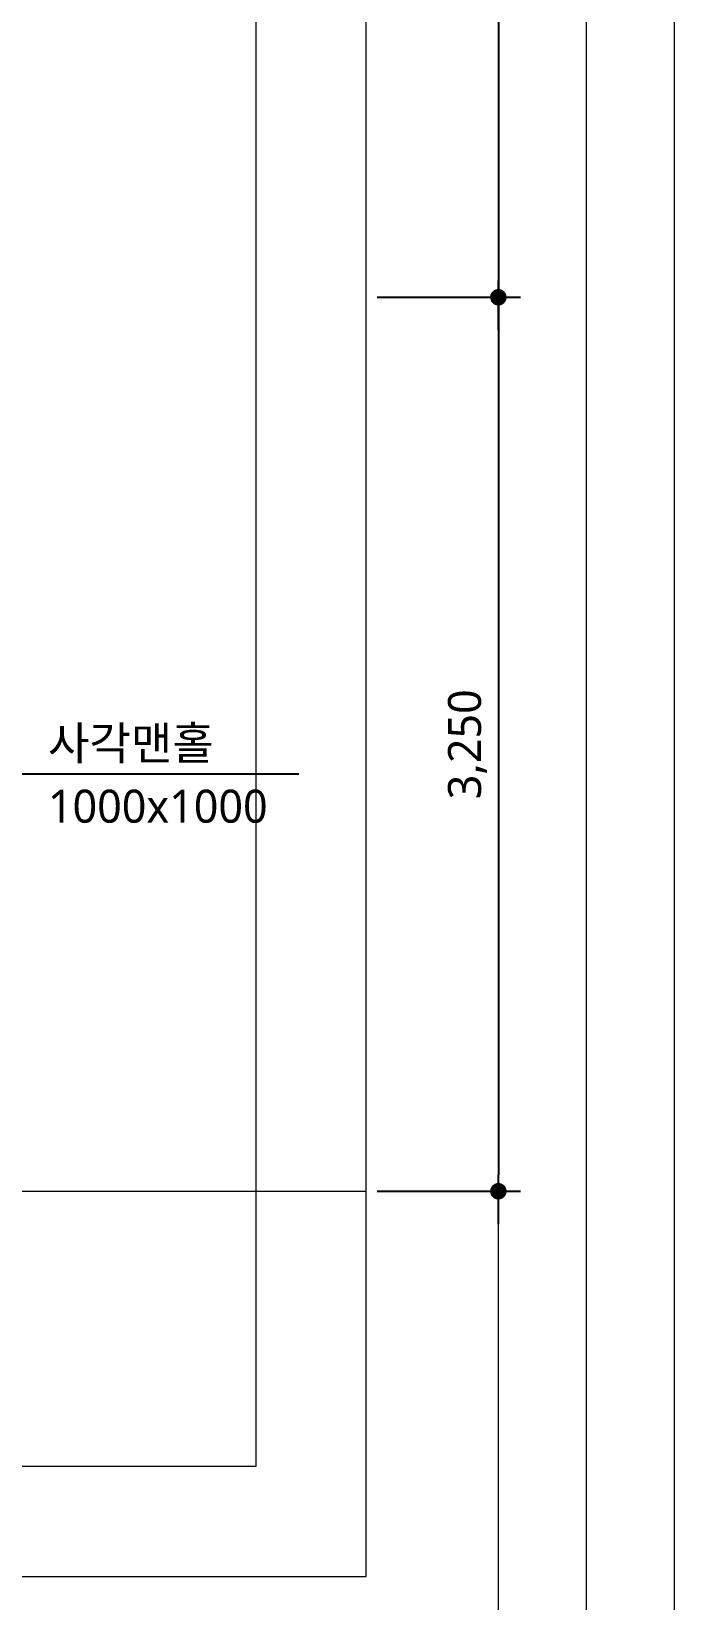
# Model space of a CAD drawing. Header units: millimetres. Extents: x 169673 to 334584, y 156879 to 224061.
# Drawn here: x 279469 to 281805, y 160372 to 166077 of the extents above; entities that cross this region are included whole.
import ezdxf

# ---------------------------------------------------------------- set-up
doc = ezdxf.new("R2010")
doc.units = ezdxf.units.MM
doc.header["$LTSCALE"] = 40
doc.header["$MEASUREMENT"] = 0
doc.linetypes.add('CEN', pattern=[62, 60, -1, 0, -1])
doc.layers.get('0').update_dxf_attribs({"linetype": 'CONTINUOUS'})
doc.layers.add('A-AXIS-LINE', color=1, linetype='CEN', lineweight=15)
doc.layers.add('A-MKXS-TEXT1', color=3, linetype='CONTINUOUS', lineweight=25)
doc.layers.add('A-DIMS', color=7, linetype='CONTINUOUS')
doc.layers.add('A-MKXS-LEAD', color=7, linetype='CONTINUOUS')
doc.layers.add('A-XXXX-NPLT', color=144, linetype='CONTINUOUS', lineweight=15, plot=False)
doc.styles.add('HY울릉도L', font='')
doc.styles.add('굴림', font='')
doc.styles.add('맑은고딕', font='malgun.ttf')
doc.styles.get('HY울릉도L').set_extended_font_data('HYwulM')
doc.styles.get('굴림').set_extended_font_data('GulimChe')
doc.dimstyles.new('CDIM', dxfattribs={"dimtxt": 3, "dimasz": 1.5, "dimexe": 2, "dimexo": 1, "dimgap": 1, "dimtad": 1, "dimdec": 0, "dimrnd": 0.5, "dimzin": 0, "dimdsep": 32, "dimlunit": 6, "dimtxsty": 'HY울릉도L', "dimblk1": '_CIDOT', "dimblk2": '_CIDOT', "dimsah": 1, "dimcen": 5.5, "dimclrd": 2, "dimclre": 2, "dimclrt": 7, "dimadec": 0, "dimazin": 0, "dimtfac": 1, "dimtdec": 0, "dimtix": 1, "dimtmove": 2, "dimatfit": 1, "dimldrblk": '_CIDOT', "dimfxl": 1, "dimtolj": 1, "dimtzin": 0, "dimlwd": -1, "dimarcsym": 0})
doc.dimstyles.new('YOODUCK', dxfattribs={"dimscale": 60, "dimtxt": 2.5, "dimasz": 0.7, "dimexe": 2, "dimexo": 1, "dimtad": 1, "dimdec": 0, "dimtxsty": '굴림', "dimblk": 'DOT', "dimcen": 2.5, "dimclrd": 1, "dimclre": 1, "dimadec": 0, "dimazin": 0, "dimtfac": 1, "dimtdec": 0, "dimtix": 1, "dimtmove": 2, "dimatfit": 3, "dimldrblk": 'DOT', "dimfxl": 2, "dimlwd": -1, "dimlwe": -1, "dimarcsym": 0})

# ---------------------------------------------------------------- blocks, each defined once
blk = doc.blocks.new('_CIDOT')
at = {"color": 0, "linetype": 'ByBlock'}
blk.add_line((2, 0), (-1, 0), dxfattribs=at)
at = {"color": 0, "linetype": 'ByBlock', "const_width": 0.5}
blk.add_lwpolyline([(-0.25, 0, 1), (0.25, 0, 1)], format="xyb", close=True, dxfattribs=at)
blk = doc.blocks.new('*D116')
at = {"layer": 'A-DIMS', "lineweight": -2, "transparency": 16777216}
for p, q in [((280725, 165110), (281245, 165110)), ((280725, 161860), (281245, 161860))]:
    blk.add_line(p, q, dxfattribs=at)
at = {"layer": 'A-DIMS', "transparency": 16777216}
blk.add_line((281165, 165050), (281165, 161920), dxfattribs=at)
at = {"layer": 'A-DIMS', "transparency": 16777216, "xscale": 60, "yscale": 60, "zscale": 60}
for p, rotation in [((281165, 165110), 90), ((281165, 161860), 270)]:
    blk.add_blockref('_CIDOT', p, dxfattribs=dict(at, rotation=rotation))
at = {"layer": 'A-DIMS', "color": 3, "transparency": 16777216, "insert": (281052.9, 163485), "char_height": 120, "attachment_point": 5, "rotation": 90, "style": '맑은고딕'}
blk.add_mtext('\\A1;3,250', dxfattribs=at)
blk = doc.blocks.new('*D117')
at = {"layer": 'A-DIMS', "lineweight": -2, "transparency": 16777216}
for p, q in [((280725, 171760), (281245, 171760)), ((280725, 165110), (281245, 165110))]:
    blk.add_line(p, q, dxfattribs=at)
at = {"layer": 'A-DIMS', "transparency": 16777216}
blk.add_line((281165, 171700), (281165, 165170), dxfattribs=at)
at = {"layer": 'A-DIMS', "transparency": 16777216, "xscale": 60, "yscale": 60, "zscale": 60}
for p, rotation in [((281165, 171760), 90), ((281165, 165110), 270)]:
    blk.add_blockref('_CIDOT', p, dxfattribs=dict(at, rotation=rotation))
at = {"layer": 'A-DIMS', "color": 3, "transparency": 16777216, "insert": (281052.9, 168435), "char_height": 120, "attachment_point": 5, "rotation": 90, "style": '맑은고딕'}
blk.add_mtext('\\A1;6,650', dxfattribs=at)
blk = doc.blocks.new('_Dot')
at = {"color": 0, "linetype": 'ByBlock', "lineweight": -2}
blk.add_line((-0.5, 0), (-1, 0), dxfattribs=at)
at = {"color": 0, "linetype": 'ByBlock', "const_width": 0.5}
blk.add_lwpolyline([(-0.25, 0, 1), (0.25, 0, 1)], format="xyb", close=True, dxfattribs=at)

msp = doc.modelspace()

# ---------------------------------------------------------------- linework, layer by layer
at = {"layer": 'A-AXIS-LINE', "ltscale": 50}
msp.add_line((273135, 161860), (280685, 161860), dxfattribs=at)
at = {"layer": 'A-XXXX-NPLT'}
for points in [[(281805, 174280), (272015, 174280), (272015, 159340), (281805, 159340)], [(281485, 173960), (272335, 173960), (272335, 159660), (281485, 159660)], [(281165, 173640), (272655, 173640), (272655, 159980), (281165, 159980)], [(280685, 173160), (273135, 173160), (273135, 160460), (280685, 160460)], [(273535, 160860), (280285, 160860), (280285, 172760), (273535, 172760), (273535, 171460), (275735, 171460), (275735, 170230), (273535, 170230)]]:
    msp.add_lwpolyline(points, close=True, dxfattribs=at)

# ---------------------------------------------------------------- texts
at = {"layer": 'A-MKXS-TEXT1', "style": '맑은고딕'}
for s, p in [('사각맨홀', (279529.1, 163429)), ('1000x1000', (279529.1, 163199.9))]:
    msp.add_text(s, height=120, dxfattribs=at).set_placement(p)

# ---------------------------------------------------------------- dimensions: what is measured, and where the dimension line sits
at = {"layer": 'A-DIMS'}
for base, p1, p2, picture, middle in [((281165, 165110), (280685, 171760), (280685, 165110), '*D117', (281052.9, 168435)), ((281165, 161860), (280685, 165110), (280685, 161860), '*D116', (281052.9, 163485))]:
    dim = msp.add_linear_dim(base=base, p1=p1, p2=p2, angle=90, dimstyle='CDIM', override={"dimscale": 40, "dimtxsty": '맑은고딕', "dimclrd": 256, "dimclre": 256, "dimclrt": 3}, dxfattribs=at)
    dim.commit()
    dim.dimension.update_dxf_attribs({"geometry": picture, "text_midpoint": middle})

# ---------------------------------------------------------------- leaders
at = {"layer": 'A-MKXS-LEAD'}
msp.add_leader([(278477, 162971.8), (278835.6, 163377.3), (280440.1, 163377.3)], dimstyle='YOODUCK', override={"dimasz": 1, "dimtad": 0, "dimclrd": 256}, dxfattribs=at)

doc.saveas('drawing.dxf')
